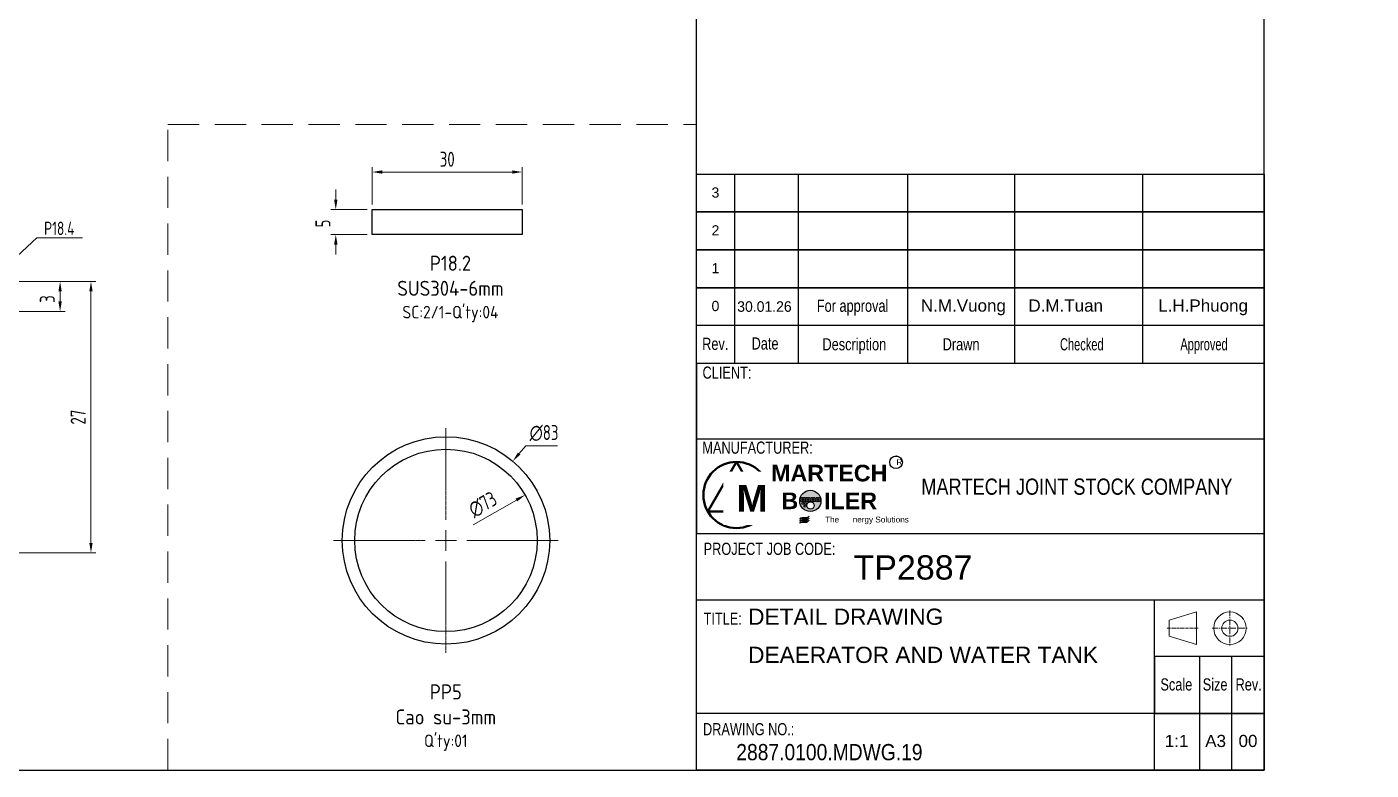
# Model space of a CAD drawing. Header units: millimetres. Extents: x -46397 to 283259, y -8690 to 23983.
# Drawn here: x 185419 to 185957, y -1814 to -1516 of the extents above; entities that cross this region are included whole.
import ezdxf
from ezdxf import colors
from ezdxf.entities.mleader import LeaderData, LeaderLine
from ezdxf.enums import TextEntityAlignment as Align
from ezdxf.math import Vec2, Vec3

# ---------------------------------------------------------------- set-up
doc = ezdxf.new("R2010")
doc.units = ezdxf.units.MM
doc.linetypes.add('CENTER', pattern=[2, 1.25, -0.25, 0.25, -0.25])
doc.linetypes.add('HIDDEN', pattern=[0.375, 0.25, -0.125])
doc.layers.get('Defpoints').update_dxf_attribs({"lineweight": 0})
for name, color, linetype, lineweight in [('4.KICH THUOC', 3, 'Continuous', 9), ('DAM_8', 1, 'Continuous', 25), ('DCenterline8', 8, 'CENTER', 5), ('Dtext', 255, 'Continuous', 20), ('mDƯỜNG CƠ BẢN', 255, 'Continuous', 25), ('mDƯỜNG KHUẤT', 251, 'HIDDEN', 5), ('mDƯỜNG TÂM', 8, 'CENTER', 0)]:
    doc.layers.add(name, color=color, linetype=linetype, lineweight=lineweight)
doc.layers.add('DIM', color=8, linetype='Continuous')
doc.styles.add('Arial', font='arial.ttf')
doc.styles.add('Chu va so', font='arial.ttf')
doc.styles.add('GHI CHÚ 1', font='isocp_IV25.ttf', dxfattribs={"width": 0.8})
doc.styles.get("Standard").update_dxf_attribs({"font": 'isocp.shx', "width": 0.8})
doc.styles.add('TCVN', font='arial.ttf')
doc.styles.add('TEXT', font='arial.ttf', dxfattribs={"height": 124})
doc.dimstyles.new('1-30SCALE', dxfattribs={"dimtxt": 75, "dimasz": 75, "dimexe": 37.5, "dimexo": 30, "dimgap": 30, "dimtad": 1, "dimtoh": 1, "dimdec": 0, "dimdsep": 46, "dimtxsty": 'GHI CHÚ 1', "dimcen": 0.09, "dimclrd": 256, "dimclre": 256, "dimclrt": 2, "dimadec": 0, "dimazin": 0, "dimtfac": 1, "dimtdec": 0, "dimtofl": 0, "dimtmove": 0, "dimatfit": 3, "dimfxl": 1, "dimlwd": 0, "dimlwe": 0, "dimarcsym": 0})

# ---------------------------------------------------------------- blocks, each defined once
blk = doc.blocks.new('*D946')
at = {"layer": 'Defpoints', "color": 0, "transparency": 16777216}
for p in [(185374.47, -1617.97), (185444.36, -1617.97), (185345.38, -1726.6)]:
    blk.add_point(p, dxfattribs=at)
at = {"layer": 'DIM', "linetype": 'Continuous', "lineweight": 0, "transparency": 16777216}
for p, q in [((185376.47, -1617.97), (185446.36, -1617.97)), ((185444.36, -1722.6), (185444.36, -1621.97)), ((185347.38, -1726.6), (185446.36, -1726.6))]:
    blk.add_line(p, q, dxfattribs=at)
at = {"layer": 'DIM', "transparency": 16777216}
for points in [[(185443.69, -1621.97), (185445.03, -1621.97), (185444.36, -1617.97)], [(185443.69, -1722.6), (185445.03, -1722.6), (185444.36, -1726.6)]]:
    blk.add_solid(points, dxfattribs=at)
at = {"layer": 'DIM', "color": 2, "transparency": 16777216, "insert": (185439.24, -1672.28), "char_height": 6, "attachment_point": 5, "rotation": 90, "style": 'GHI CHÚ 1'}
blk.add_mtext('27', dxfattribs=at)
blk = doc.blocks.new('*D949')
at = {"layer": 'Defpoints', "color": 0, "transparency": 16777216}
for p in [(185386.74, -1617.97), (185386.74, -1629.97), (185432, -1629.97)]:
    blk.add_point(p, dxfattribs=at)
at = {"layer": 'DIM', "linetype": 'Continuous', "lineweight": 0, "transparency": 16777216}
for p, q in [((185388.74, -1617.97), (185434, -1617.97)), ((185432, -1621.97), (185432, -1625.97)), ((185388.74, -1629.97), (185434, -1629.97))]:
    blk.add_line(p, q, dxfattribs=at)
at = {"layer": 'DIM', "transparency": 16777216}
for points in [[(185431.34, -1621.97), (185432.67, -1621.97), (185432, -1617.97)], [(185431.34, -1625.97), (185432.67, -1625.97), (185432, -1629.97)]]:
    blk.add_solid(points, dxfattribs=at)
at = {"layer": 'DIM', "color": 2, "transparency": 16777216, "insert": (185426.89, -1625.02), "char_height": 6, "attachment_point": 5, "rotation": 90, "style": 'GHI CHÚ 1'}
blk.add_mtext('3', dxfattribs=at)
blk = doc.blocks.new('*D1021')
at = {"layer": 'Defpoints', "color": 0, "transparency": 16777216}
for p in [(185616.92, -1574.17), (185556.92, -1589.21), (185616.92, -1589.21)]:
    blk.add_point(p, dxfattribs=at)
at = {"layer": 'DIM', "linetype": 'Continuous', "lineweight": 0, "transparency": 16777216}
for p, q in [((185556.92, -1587.21), (185556.92, -1572.17)), ((185560.92, -1574.17), (185612.92, -1574.17)), ((185616.92, -1587.21), (185616.92, -1572.17))]:
    blk.add_line(p, q, dxfattribs=at)
at = {"layer": 'DIM', "transparency": 16777216}
for points in [[(185560.92, -1573.51), (185560.92, -1574.84), (185556.92, -1574.17)], [(185612.92, -1573.51), (185612.92, -1574.84), (185616.92, -1574.17)]]:
    blk.add_solid(points, dxfattribs=at)
at = {"layer": 'DIM', "color": 2, "transparency": 16777216, "insert": (185586.92, -1569.05), "char_height": 6, "attachment_point": 5, "style": 'GHI CHÚ 1'}
blk.add_mtext('30', dxfattribs=at)
blk = doc.blocks.new('*D1020')
at = {"layer": 'Defpoints', "color": 0, "transparency": 16777216}
for p in [(185556.92, -1589.21), (185542.33, -1599.21), (185556.92, -1599.21)]:
    blk.add_point(p, dxfattribs=at)
at = {"layer": 'DIM', "linetype": 'Continuous', "lineweight": 0, "transparency": 16777216}
for p, q in [((185542.33, -1585.21), (185542.33, -1581.21)), ((185554.92, -1589.21), (185540.33, -1589.21)), ((185554.92, -1599.21), (185540.33, -1599.21)), ((185542.33, -1603.21), (185542.33, -1607.21))]:
    blk.add_line(p, q, dxfattribs=at)
at = {"layer": 'DIM', "transparency": 16777216}
for points in [[(185541.66, -1585.21), (185543, -1585.21), (185542.33, -1589.21)], [(185541.66, -1603.21), (185543, -1603.21), (185542.33, -1599.21)]]:
    blk.add_solid(points, dxfattribs=at)
at = {"layer": 'DIM', "color": 2, "transparency": 16777216, "insert": (185537.18, -1594.77), "char_height": 6, "attachment_point": 5, "rotation": 90, "style": 'GHI CHÚ 1'}
blk.add_mtext('5', dxfattribs=at)
blk = doc.blocks.new('*D1019')
at = {"layer": 'Defpoints', "color": 0, "transparency": 16777216}
for p in [(185618.08, -1703.45, 1.05), (185554.76, -1739.78, 1.05)]:
    blk.add_point(p, dxfattribs=at)
at = {"layer": 'DIM', "linetype": 'Continuous', "lineweight": 0, "transparency": 16777216}
blk.add_line((185597.32, -1715.36), (185614.61, -1705.44), dxfattribs=at)
at = {"layer": 'DIM', "transparency": 16777216}
blk.add_solid([(185614.28, -1704.86), (185614.95, -1706.02), (185618.08, -1703.45)], dxfattribs=at)
at = {"layer": 'DIM', "color": 2, "transparency": 16777216, "insert": (185601.17, -1707.25), "char_height": 6, "attachment_point": 5, "rotation": 29.8442, "style": 'GHI CHÚ 1'}
blk.add_mtext('∅73', dxfattribs=at)
blk = doc.blocks.new('*D1018')
at = {"layer": 'Defpoints', "color": 0, "transparency": 16777216}
for p in [(185613.16, -1689.88, 1.05), (185559.68, -1753.35, 1.05)]:
    blk.add_point(p, dxfattribs=at)
at = {"layer": 'DIM', "linetype": 'Continuous', "lineweight": 0, "transparency": 16777216}
for p, q in [((185618.32, -1683.76), (185615.74, -1686.82)), ((185631.07, -1683.76), (185618.32, -1683.76))]:
    blk.add_line(p, q, dxfattribs=at)
at = {"layer": 'DIM', "lineweight": 0, "transparency": 16777216}
for p, q in [((185586.33, -1721.62), (185586.51, -1721.62)), ((185586.42, -1721.71), (185586.42, -1721.53))]:
    blk.add_line(p, q, dxfattribs=at)
at = {"layer": 'DIM', "transparency": 16777216}
blk.add_solid([(185615.23, -1686.39), (185616.25, -1687.25), (185613.16, -1689.88)], dxfattribs=at)
at = {"layer": 'DIM', "color": 2, "transparency": 16777216, "insert": (185625.69, -1678.64), "char_height": 6, "attachment_point": 5, "style": 'GHI CHÚ 1'}
blk.add_mtext('∅83', dxfattribs=at)
blk = doc.blocks.new('*U936')
at = {"layer": 'mDƯỜNG TÂM', "color": 0, "ltscale": 0.5, "transparency": 16777216}
for p, q in [((0, 8.3), (0, 45)), ((-45, 0), (-8.3, 0)), ((8.3, 0), (45, 0)), ((0, -45), (0, -8.3))]:
    blk.add_line(p, q, dxfattribs=at)
at = {"layer": 'mDƯỜNG TÂM', "color": 0, "linetype": 'Continuous', "ltscale": 0.5, "transparency": 16777216}
for p, q in [((-4.15, 0), (4.15, 0)), ((0, -4.15), (0, 4.15))]:
    blk.add_line(p, q, dxfattribs=at)
blk = doc.blocks.new('_Dot')
at = {"color": 0, "linetype": 'ByBlock', "lineweight": -2}
blk.add_line((-0.5, 0), (-1, 0), dxfattribs=at)
at = {"color": 0, "linetype": 'ByBlock', "const_width": 0.5}
blk.add_lwpolyline([(-0.25, 0, 1), (0.25, 0, 1)], format="xyb", close=True, dxfattribs=at)
blk = doc.blocks.new('*U1827')
at = {"lineweight": 25}
for p, q in [((791.84, 262.56, 0), (791.84, 179.21, 0.01)), ((819.93, 262.56, 0), (819.93, 179.21, 0.01)), ((868.05, 262.56, 0), (868.05, 179.21, 0.01)), ((915.23, 262.56, 0), (915.23, 179.21, 0.01)), ((971.61, 262.56, 0), (971.61, 179.21, 0.01)), ((775.17, 145.98), (1025.22, 145.98)), ((996.72, 50.01, 0), (996.72, 0)), ((1011.01, 0), (1011.01, 50.01, 0))]:
    blk.add_line(p, q, dxfattribs=at)
for points in [[(0, 0), (1025.22, 0), (1025.22, 671.58), (0, 671.58)], [(0, 0), (775.17, 0), (775.17, 671.58), (0, 671.58)], [(775.17, 262.56), (1025.22, 262.56), (1025.22, 0), (775.17, 0)], [(775.17, 262.56), (1025.22, 262.56), (1025.22, 245.89), (775.17, 245.89)], [(775.17, 245.89), (1025.22, 245.89), (1025.22, 229.22), (775.17, 229.22)], [(775.17, 229.22), (1025.22, 229.22), (1025.22, 212.55), (775.17, 212.55)], [(775.17, 212.55), (1025.22, 212.55), (1025.22, 195.88), (775.17, 195.88)], [(775.17, 104.19), (1025.22, 104.19), (1025.22, 179.21), (775.17, 179.21)], [(775.17, 75.02), (1025.22, 75.02), (1025.22, 25.01), (775.17, 25.01)], [(976.89, 75.02), (1025.22, 75.02), (1025.22, 0), (976.89, 0)]]:
    blk.add_lwpolyline(points, close=True, dxfattribs=at)
at = {"lineweight": 50}
blk.add_lwpolyline([(792.77, 135.79), (780.14, 113.91), (805.4, 113.91)], close=True, dxfattribs=at)
at = {"color": 2, "lineweight": 20, "elevation": 0}
blk.add_lwpolyline([(983.36, 58.94), (995.42, 55.37), (995.42, 69.66), (983.36, 66.09)], close=True, dxfattribs=at)
at = {"lineweight": 25, "elevation": 0}
blk.add_lwpolyline([(976.89, 25.01), (1025.22, 25.01), (1025.22, 50.01), (976.89, 50.01)], close=True, dxfattribs=at)
at = {"lineweight": 50}
blk.add_circle((792.77, 121.2), 14.59, dxfattribs=at)
at = {"color": 2, "lineweight": 20}
for radius in [7.15, 3.57]:
    blk.add_circle((1010.13, 62.51, 0), radius, dxfattribs=at)
at = {"layer": 'DCenterline8', "lineweight": 0, "ltscale": 2}
for p, q in [((1010.13, 70.37, 0), (1010.13, 54.65, 0)), ((1002.27, 62.51, 0), (1017.99, 62.51, 0))]:
    blk.add_line(p, q, dxfattribs=at)
at = {"layer": 'DCenterline8', "lineweight": 0}
blk.add_line((982.56, 62.51, 0), (996.09, 62.51, 0), dxfattribs=at)
at = {"color": 5, "style": 'Chu va so'}
for s, height, width, p in [('For approval', 5.3583, 0.75, (843.91, 201.9, 0)), ('Rev.', 5.358, 0.75, (783.42, 185.13)), ('Date', 5.358, 0.75, (805.36, 185.29, 0.01)), ('Description', 5.3583, 0.75, (844.68, 184.94, 0)), ('Drawn', 5.358, 0.75, (891.72, 184.94, 0)), ('Checked', 5.358, 0.65, (944.89, 184.92)), ('Approved', 5.358, 0.65, (998.72, 184.94, 0)), ('CLIENT:', 5.358, 0.75, (788.58, 172.45, 0.04)), ('PROJECT JOB CODE:', 5.3583, 0.75, (807.31, 94.82)), ('TITLE:', 5.358, 0.75, (786.71, 64.06, 0.05)), ('Scale', 5.358, 0.75, (986.54, 35.07, 0)), ('Size', 5.358, 0.75, (1003.6, 35.07, 0)), ('Rev. ', 5.358, 0.75, (1019.17, 35.07, 0)), ('DRAWING NO.:', 5.3583, 0.75, (798.13, 15.35, 0.05))]:
    blk.add_text(s, height=height, dxfattribs=dict(at, width=width)).set_placement(p, align=Align.CENTER)
at = {"color": 5, "lineweight": 25, "insert": (860.14, 124.83, 0), "char_height": 7.1444, "width": 165.1569, "attachment_point": 4, "style": 'Chu va so'}
blk.add_mtext('\\pxqc;{\\W0.8;MARTECH JOINT STOCK COMPANY}', dxfattribs=at)
at = {"layer": 'Dtext', "ltscale": 0.1}
for tag, p, height, style in [('REV_3', (781.77, 252.24), 4.47, 'TCVN'), ('FOR_APPROVAL3', (826.43, 251.93, -0.04), 5.36, 'TCVN'), ('REV_2', (781.77, 235.57), 4.47, 'TCVN'), ('FOR_APPROVAL2', (826.43, 235.26, -0.04), 5.36, 'TCVN'), ('REV_1', (781.77, 218.9), 4.47, 'TCVN'), ('FOR_APPROVAL1', (826.43, 218.59, -0.04), 5.36, 'TCVN'), ('NGUOI_VE', (874.01, 202, -0.04), 5.36, 'TCVN'), ('NGUOI_KIEM_2', (921.36, 202, -0.04), 5.36, 'TCVN'), ('NGUOI_DUYET', (978.56, 202, -0.04), 5.36, 'TCVN'), ('REV_0', (781.77, 202.23), 4.47, 'TCVN'), ('1.1_A4', (981.42, 10.17, -0.04), 5.36, 'Chu va so'), ('A4_A4', (999.25, 10.17, -0.04), 5.36, 'Chu va so'), ('REV.', (1013.94, 10.17, -0.04), 5.36, 'Chu va so')]:
    blk.add_attdef(tag, p, '', height=height, dxfattribs=dict(at, style=style))
for tag, p, height, style, width in [('NGAY_REV03', (793.09, 251.93, -0.04), 4.64, 'TCVN', 0.95), ('NGAY_REV02', (793.09, 235.26, -0.04), 4.64, 'TCVN', 0.95), ('NGAY_REV01', (793.09, 218.59, -0.04), 4.64, 'TCVN', 0.95), ('NGAY_REV0', (793.09, 201.92, -0.04), 4.64, 'TCVN', 0.95), ('DWD.NO', (792.68, 4.35, -0.04), 7.14, 'Chu va so', 0.85)]:
    blk.add_attdef(tag, p, '', height=height, dxfattribs=dict(at, style=style, width=width))
at = {"layer": 'Dtext', "lineweight": 25, "ltscale": 0.1, "style": 'Chu va so'}
for tag, p, height in [('PROJECT_CODE', (844.31, 83.95), 10.72), ('TITLE1', (797.9, 64.02, -0.04), 7.14), ('TITLE2', (797.9, 47.22, -0.04), 7.14), ('TITLE3', (797.9, 30.55, -0.04), 7.14)]:
    blk.add_attdef(tag, p, '', height=height, dxfattribs=at)
at = {"insert": (792.84, 125.63), "char_height": 11.7384, "attachment_point": 1, "style": 'TEXT', "bg_fill": 2}
blk.add_mtext('\\pxqc;{\\fArial|b1|i0|c0|p34;M}', dxfattribs=at)
at = {"insert": (808.37, 134.53), "char_height": 7.3365, "width": 50.5279, "attachment_point": 1, "style": 'TEXT', "bg_fill": 2}
blk.add_mtext('\\pxqc;{\\fArial|b1|i0|c0|p34;MARTECH\\PB    ILER}', dxfattribs=at)
h = blk.add_hatch(color=256)
h.dxf.hatch_style = 1
edge = h.paths.add_edge_path()
edge.add_spline(control_points=[(820.66, 109.72), (820.87, 109.87), (821.74, 110.52), (823.57, 109.62), (824.43, 110.67), (824.74, 111.05)], knot_values=[0, 0, 0, 0, 0.315535, 1.31207, 1.873609, 1.873609, 1.873609, 1.873609], degree=3, periodic=0)
edge.add_spline(control_points=[(824.74, 111.05), (824.49, 110.81), (823.52, 109.91), (821.49, 110.98), (820.8, 109.93), (820.66, 109.72)], knot_values=[0, 0, 0, 0, 0.411397, 1.576501, 1.877595, 1.877595, 1.877595, 1.877595], degree=3, periodic=0)
edge = h.paths.add_edge_path()
edge.add_spline(control_points=[(820.66, 108.81), (820.87, 108.96), (821.74, 109.61), (823.57, 108.71), (824.43, 109.76), (824.74, 110.14)], knot_values=[0, 0, 0, 0, 0.315535, 1.31207, 1.873609, 1.873609, 1.873609, 1.873609], degree=3, periodic=0)
edge.add_spline(control_points=[(824.74, 110.14), (824.49, 109.9), (823.52, 109.01), (821.49, 110.07), (820.8, 109.02), (820.66, 108.81)], knot_values=[0, 0, 0, 0, 0.411397, 1.576501, 1.877595, 1.877595, 1.877595, 1.877595], degree=3, periodic=0)
at = {"color": 7}
for centre, radius in [((821.55, 119.72), 0.444), ((821.55, 118.64), 0.444), ((822.64, 119.72), 0.444), ((822.64, 118.64), 0.444), ((823.73, 119.72), 0.444), ((823.73, 118.64), 0.444), ((824.82, 119.72), 0.444), ((824.82, 118.64), 0.444), ((825.94, 119.72), 0.444), ((825.94, 118.64), 0.444), ((827.03, 119.72), 0.444), ((827.03, 118.64), 0.444), ((828.12, 119.72), 0.444), ((828.12, 118.64), 0.444), ((829.21, 119.72), 0.444), ((829.21, 118.64), 0.444), ((822.06, 117.43), 0.444), ((822.97, 116.33), 0.444), ((823.15, 117.43), 0.444), ((825.38, 116.57), 1.59)]:
    blk.add_circle(centre, radius, dxfattribs=at)
for points in [[(820.66, 110.57), (821.12, 111.13), (823.93, 111.32), (824.74, 111.9)], [(820.66, 110.57), (821.31, 110.96), (823.73, 111), (824.74, 111.9)], [(820.66, 109.72), (821.12, 110.28), (823.93, 110.47), (824.74, 111.05)], [(820.66, 109.72), (821.31, 110.11), (823.73, 110.14), (824.74, 111.05)], [(820.66, 108.81), (821.12, 109.37), (823.93, 109.56), (824.74, 110.14)], [(820.66, 108.81), (821.31, 109.2), (823.73, 109.24), (824.74, 110.14)]]:
    blk.add_spline(points, degree=3)
at = {"color": 5, "style": 'Chu va so', "width": 0.75}
blk.add_text('MANUFACTURER:', height=5.3583, dxfattribs=at).set_placement((802.05, 139.4, 0.04), align=Align.CENTER)
at = {"attachment_point": 1, "style": 'TEXT', "bg_fill": 2}
for s, insert, char_height in [('\\pxqc;R', (863.23, 136.99), 2.568), ('\\pxqc;The      nergy Solutions', (831.81, 111.68), 2.5678)]:
    blk.add_mtext(s, dxfattribs=dict(at, insert=insert, char_height=char_height))
at = {"layer": 'DAM_8'}
h = blk.add_hatch(color=7, dxfattribs=at)
edge = h.paths.add_edge_path()
edge.add_arc((825.3, 118.62), 4.68, 191.45916, 461.33748)
edge.add_arc((825.3, 118.62), 4.68, 101.33748, 191.45916)
edge = h.paths.add_edge_path(flags=16)
edge.add_arc((822.97, 116.33), 0.444, -289.45797, 11.45916, ccw=False)
edge.add_arc((822.97, 116.33), 0.444, 11.45916, 70.54203, ccw=False)
edge = h.paths.add_edge_path(flags=16)
edge.add_arc((829.21, 118.64), 0.444, -211.51131, 11.45916, ccw=False)
edge.add_arc((829.21, 118.64), 0.444, 11.45916, 148.48869, ccw=False)
edge = h.paths.add_edge_path(flags=16)
edge.add_arc((822.06, 117.43), 0.444, -304.25263, 11.45916, ccw=False)
edge.add_arc((822.06, 117.43), 0.444, 11.45916, 55.74737, ccw=False)
edge = h.paths.add_edge_path(flags=16)
edge.add_arc((829.21, 119.72), 0.444, -200.24279, 11.45916, ccw=False)
edge.add_arc((829.21, 119.72), 0.444, 11.45916, 159.75721, ccw=False)
edge = h.paths.add_edge_path(flags=16)
edge.add_arc((828.12, 118.64), 0.444, -219.05102, 11.45916, ccw=False)
edge.add_arc((828.12, 118.64), 0.444, 11.45916, 140.94898, ccw=False)
edge = h.paths.add_edge_path(flags=16)
edge.add_arc((823.15, 117.43), 0.444, -292.03112, 11.45916, ccw=False)
edge.add_arc((823.15, 117.43), 0.444, 11.45916, 67.96888, ccw=False)
edge = h.paths.add_edge_path(flags=16)
edge.add_arc((821.55, 118.64), 0.444, -319.45438, 11.45916, ccw=False)
edge.add_arc((821.55, 118.64), 0.444, 11.45916, 40.54562, ccw=False)
edge = h.paths.add_edge_path(flags=16)
edge.add_arc((828.12, 119.72), 0.444, -206.01194, 11.45916, ccw=False)
edge.add_arc((828.12, 119.72), 0.444, 11.45916, 153.98806, ccw=False)
edge = h.paths.add_edge_path(flags=16)
edge.add_arc((825.38, 116.57), 1.59, -262.49899, 11.45916, ccw=False)
edge.add_arc((825.38, 116.57), 1.59, 11.45916, 97.50101, ccw=False)
edge = h.paths.add_edge_path(flags=16)
edge.add_arc((821.55, 119.72), 0.444, -332.77068, 11.45916, ccw=False)
edge.add_arc((821.55, 119.72), 0.444, 11.45916, 27.22932, ccw=False)
edge = h.paths.add_edge_path(flags=16)
edge.add_arc((827.03, 118.64), 0.444, -230.16604, 11.45916, ccw=False)
edge.add_arc((827.03, 118.64), 0.444, 11.45916, 129.83396, ccw=False)
edge = h.paths.add_edge_path(flags=16)
edge.add_arc((822.64, 118.64), 0.444, -307.61373, 11.45916, ccw=False)
edge.add_arc((822.64, 118.64), 0.444, 11.45916, 52.38627, ccw=False)
edge = h.paths.add_edge_path(flags=16)
edge.add_arc((825.94, 118.64), 0.444, -246.45747, 11.45916, ccw=False)
edge.add_arc((825.94, 118.64), 0.444, 11.45916, 113.54253, ccw=False)
edge = h.paths.add_edge_path(flags=16)
edge.add_arc((823.73, 118.64), 0.444, -290.40559, 11.45916, ccw=False)
edge.add_arc((823.73, 118.64), 0.444, 11.45916, 69.59441, ccw=False)
edge = h.paths.add_edge_path(flags=16)
edge.add_arc((827.03, 119.72), 0.444, -215.79536, 11.45916, ccw=False)
edge.add_arc((827.03, 119.72), 0.444, 11.45916, 144.20464, ccw=False)
edge = h.paths.add_edge_path(flags=16)
edge.add_arc((824.82, 118.64), 0.444, -268.48372, 11.45916, ccw=False)
edge.add_arc((824.82, 118.64), 0.444, 11.45916, 91.51628, ccw=False)
edge = h.paths.add_edge_path(flags=16)
edge.add_arc((822.64, 119.72), 0.444, -322.02066, 11.45916, ccw=False)
edge.add_arc((822.64, 119.72), 0.444, 11.45916, 37.97934, ccw=False)
edge = h.paths.add_edge_path(flags=16)
edge.add_arc((824.82, 119.72), 0.444, -267.48029, 11.45916, ccw=False)
edge.add_arc((824.82, 119.72), 0.444, 11.45916, 92.51971, ccw=False)
edge = h.paths.add_edge_path(flags=16)
edge.add_arc((825.94, 119.72), 0.444, -234.08339, 11.45916, ccw=False)
edge.add_arc((825.94, 119.72), 0.444, 11.45916, 125.91661, ccw=False)
edge = h.paths.add_edge_path(flags=16)
edge.add_arc((823.73, 119.72), 0.444, -301.73447, 11.45916, ccw=False)
edge.add_arc((823.73, 119.72), 0.444, 11.45916, 58.26553, ccw=False)
blk.add_circle((863.05, 135.63), 2.79)
at = {"color": 7}
blk.add_circle((825.3, 118.62), 4.68, dxfattribs=at)

msp = doc.modelspace()

# ---------------------------------------------------------------- linework, layer by layer
at = {"layer": 'mDƯỜNG CƠ BẢN', "elevation": -2.25}
msp.add_lwpolyline([(185556.92, -1589.21), (185616.92, -1589.21), (185616.92, -1599.21), (185556.92, -1599.21)], close=True, dxfattribs=at)
at = {"layer": 'mDƯỜNG CƠ BẢN'}
for radius in [41.5, 36.5]:
    msp.add_circle((185586.42, -1721.62, -0.15), radius, dxfattribs=at)
at = {"layer": 'mDƯỜNG KHUẤT', "ltscale": 50, "elevation": -0.15}
msp.add_lwpolyline([(185686.69, -1813.55), (185475.16, -1813.55), (185475.16, -1555.19), (185686.69, -1555.19)], close=True, dxfattribs=at)

# ---------------------------------------------------------------- block references
at = {"layer": 'mDƯỜNG TÂM', "ltscale": 0.5}
msp.add_blockref('*U936', (185586.42, -1721.62, -0.15), dxfattribs=at)

# ---------------------------------------------------------------- texts
at = {"char_height": 6.019, "attachment_point": 1, "style": 'Arial'}
for s, width, heights, insert in [("\\pxqc;{\\Fisocp|c0;P18.2\\P\\C7;SUS304\\C0;-6mm\\P\\H0.83333x;SC:2/1-Q'ty:04}", 69.3876, [27], (185553.52, -1607.67, -0.15)), ("\\pxqc;{\\Fisocp|c0;PP5\\P\\C7;Cao su\\C0;-3mm\\P\\H0.83333x;Q'ty:01}", 66.759, [30.2], (185552.98, -1779.24, -0.15))]:
    msp.add_mtext_dynamic_manual_height_columns(s, width=width, gutter_width=0.94, heights=heights, dxfattribs=dict(at, insert=insert))

# ---------------------------------------------------------------- dimensions: what is measured, and where the dimension line sits
at = {"layer": 'DIM'}
dim = msp.add_linear_dim(base=(185616.92, -1574.17, -2.25), p1=(185556.92, -1589.21, -2.25), p2=(185616.92, -1589.21, -2.25), dimstyle='1-30SCALE', override={"dimtxt": 6, "dimasz": 4, "dimexe": 2, "dimexo": 2, "dimgap": 2, "dimlfac": 0.5, "dimtmove": 1}, dxfattribs=at)
dim.commit()
dim.dimension.update_dxf_attribs({"geometry": '*D1021', "text_midpoint": (185586.92, -1569.05, -2.25)})
for base, p1, p2, override, picture, middle in [((185542.33, -1599.21, -2.25), (185556.92, -1589.21, -2.25), (185556.92, -1599.21, -2.25), {"dimtxt": 6, "dimasz": 4, "dimexe": 2, "dimexo": 2, "dimgap": 2, "dimlfac": 0.5, "dimtmove": 1}, '*D1020', (185542.3, -1594.77, -2.25)), ((185432, -1629.97, -0.15), (185386.74, -1617.97, -0.15), (185386.74, -1629.97, -0.15), {"dimtxt": 6, "dimasz": 4, "dimexe": 2, "dimexo": 2, "dimgap": 2, "dimlfac": 0.25, "dimtmove": 1}, '*D949', (185432, -1625.02, -0.15))]:
    dim = msp.add_linear_dim(base=base, p1=p1, p2=p2, angle=90, dimstyle='1-30SCALE', override=override, dxfattribs=at)
    dim.commit()
    dim.dimension.update_dxf_attribs({"geometry": picture, "text_midpoint": middle, "dimtype": 160})
dim = msp.add_linear_dim(base=(185444.36, -1617.97, -0.15), p1=(185345.38, -1726.6, -0.15), p2=(185374.47, -1617.97, -0.15), angle=90, dimstyle='1-30SCALE', override={"dimtxt": 6, "dimasz": 4, "dimexe": 2, "dimexo": 2, "dimgap": 2, "dimlfac": 0.25, "dimtmove": 1}, dxfattribs=at)
dim.commit()
dim.dimension.update_dxf_attribs({"geometry": '*D946', "text_midpoint": (185439.24, -1672.28, -0.15)})
dim = msp.add_diameter_dim_2p(p1=(185559.68, -1753.35, -0.15), p2=(185613.16, -1689.88, -0.15), dimstyle='1-30SCALE', override={"dimtxt": 6, "dimasz": 4, "dimexe": 2, "dimexo": 2, "dimgap": 2, "dimtmove": 1}, dxfattribs=at)
dim.commit()
dim.dimension.update_dxf_attribs({"geometry": '*D1018', "text_midpoint": (185625.69, -1678.64, -1.2)})
dim = msp.add_diameter_dim_2p(p1=(185554.76, -1739.78, -0.15), p2=(185618.08, -1703.45, -0.15), dimstyle='1-30SCALE', override={"dimtxt": 6, "dimasz": 4, "dimexe": 2, "dimexo": 2, "dimgap": 2, "dimtmove": 1}, dxfattribs=at)
dim.commit()
dim.dimension.update_dxf_attribs({"geometry": '*D1019', "text_midpoint": (185603.72, -1711.69, -1.2), "dimtype": 163})

# ---------------------------------------------------------------- leaders
at = {"layer": '4.KICH THUOC', "ltscale": 5}
ml = msp.add_multileader_mtext('Standard', dxfattribs=at)
ml.set_content('{\\Fisocp|c0;P18.4}', color=256)
ml.set_leader_properties(lineweight=9)
ml.set_arrow_properties(name='DOT')
ml.build(insert=Vec2(0, 0))
ml.multileader.update_dxf_attribs({"has_dogleg": 0, "text_left_attachment_type": 5, "text_right_attachment_type": 6, "dogleg_length": 0.125, "arrow_head_size": 1.5, "scale": 300})
ctx = ml.context
ctx.base_point, ctx.scale, ctx.char_height, ctx.arrow_head_size, ctx.landing_gap_size, ctx.plane_origin = Vec3(185422.75, -1600.52, -0.12), 300, 5.4, 1.5, 2.86, Vec3(185591.49, -1578.8, -0.12)
ctx.left_attachment, ctx.right_attachment = 5, 6
notes = []
notes.append((ctx, [(1, (1, 1, 0), (185417.98, -1600.52, -0.12), (1, 0), 4.76, [(0, [(185409.66, -1612.58, -0.12)], 0, [])])]))
ctx.mtext.insert, ctx.mtext.flow_direction = Vec3(185425.61, -1594.04, -0.12), 5
at = {"layer": '4.KICH THUOC', "color": 1, "ltscale": 5}
ml = msp.add_multileader_mtext('Standard', dxfattribs=at)
ml.set_content('{\\Fisocp|c0;PP2}', color=1)
ml.set_leader_properties(color=3, lineweight=9)
ml.build(insert=Vec2(0, 0))
ml.multileader.update_dxf_attribs({"has_dogleg": 0, "text_left_attachment_type": 5, "text_right_attachment_type": 6, "dogleg_length": 0.125, "arrow_head_size": 3, "scale": 300})
ctx = ml.context
ctx.base_point, ctx.scale, ctx.char_height, ctx.arrow_head_size, ctx.landing_gap_size, ctx.plane_origin = Vec3(185139.09, -1613.02, -3.29), 300, 5.4, 3, 2.86, Vec3(185204.72, -1610.4, -3.29)
ctx.left_attachment, ctx.right_attachment = 5, 6
notes.append((ctx, [(1, (1, 1, 0), (185134.32, -1613.02, -3.29), (1, 0), 4.76, [(0, [(185117.55, -1628.43, -3.29)], 0, [])])]))
ctx.mtext.insert, ctx.mtext.width, ctx.mtext.flow_direction = Vec3(185141.94, -1606.54, -3.29), 14.3355, 5
ml = msp.add_multileader_mtext('Standard', dxfattribs=at)
ml.set_content('PP3', color=1)
ml.set_leader_properties(color=3, lineweight=9)
ml.build(insert=Vec2(0, 0))
ml.multileader.update_dxf_attribs({"has_dogleg": 0, "text_left_attachment_type": 5, "text_right_attachment_type": 6, "dogleg_length": 0.125, "arrow_head_size": 3, "scale": 300})
ctx = ml.context
ctx.base_point, ctx.scale, ctx.char_height, ctx.arrow_head_size, ctx.landing_gap_size, ctx.plane_origin = Vec3(185066.11, -1617.47, -5.35), 300, 5.4, 3, 2.86, Vec3(185205.52, -1627.66, -5.35)
ctx.left_attachment, ctx.right_attachment = 5, 6
notes.append((ctx, [(0, (1, 1, 0), (185085.41, -1617.47, -5.35), (-1, 0), 4.76, [(1, [(185108.05, -1636.99, -5.35), (185108.05, -1644.49, -5.35)], 0, [])])]))
ctx.mtext.insert, ctx.mtext.width, ctx.mtext.flow_direction = Vec3(185068.97, -1610.99, -5.35), 14.3355, 5
ml = msp.add_multileader_mtext('Standard', dxfattribs=at)
ml.set_content('{\\Fisocp|c0;PP4}', color=1)
ml.set_leader_properties(color=3, lineweight=9)
ml.build(insert=Vec2(0, 0))
ml.multileader.update_dxf_attribs({"has_dogleg": 0, "text_left_attachment_type": 5, "text_right_attachment_type": 6, "dogleg_length": 0.125, "arrow_head_size": 3, "scale": 300})
ctx = ml.context
ctx.base_point, ctx.scale, ctx.char_height, ctx.arrow_head_size, ctx.landing_gap_size, ctx.plane_origin = Vec3(185146.05, -1660.85, -0.15), 300, 5.4, 3, 2.86, Vec3(185283.68, -1661.43, -0.15)
ctx.left_attachment, ctx.right_attachment = 5, 6
notes.append((ctx, [(1, (1, 1, 0), (185141.28, -1660.85, -0.15), (1, 0), 4.76, [(0, [(185133.55, -1667.36, -0.15)], 0, [])])]))
ctx.mtext.insert, ctx.mtext.width, ctx.mtext.flow_direction = Vec3(185148.91, -1654.37, -0.15), 14.3355, 5
ml = msp.add_multileader_mtext('Standard', dxfattribs=at)
ml.set_content('PP5', color=1)
ml.set_leader_properties(color=3, lineweight=9)
ml.build(insert=Vec2(0, 0))
ml.multileader.update_dxf_attribs({"has_dogleg": 0, "text_left_attachment_type": 5, "text_right_attachment_type": 6, "dogleg_length": 0.125, "arrow_head_size": 3, "scale": 300})
ctx = ml.context
ctx.base_point, ctx.scale, ctx.char_height, ctx.arrow_head_size, ctx.landing_gap_size, ctx.plane_origin = Vec3(185245.48, -1697.79, -1.17), 300, 5.4, 3, 2.86, Vec3(185363.96, -1720.29, -1.17)
ctx.left_attachment, ctx.right_attachment = 5, 6
notes.append((ctx, [(0, (1, 1, 0), (185264.78, -1697.79, -1.17), (-1, 0), 4.76, [(0, [(185292.74, -1713.97, -1.17)], 0, [])])]))
ctx.mtext.insert, ctx.mtext.width, ctx.mtext.flow_direction = Vec3(185248.34, -1691.31, -1.17), 14.3355, 5
for ctx, leaders in notes:
    for number, flags, end, landing, length, lines in leaders:
        leader = LeaderData()
        leader.index, (leader.has_last_leader_line, leader.has_dogleg_vector, leader.attachment_direction) = number, flags
        leader.last_leader_point, leader.dogleg_vector, leader.dogleg_length = Vec3(end), Vec3(landing), length
        for number, points, colour, breaks in lines:
            line = LeaderLine()
            line.index, line.vertices, line.color, line.breaks = number, Vec3.list(points), colors.encode_raw_color(colour), breaks
            leader.lines.append(line)
        ctx.leaders.append(leader)

# ---------------------------------------------------------------- next in the draw order: block references
ref = msp.add_blockref('*U1827', (184982.48, -1813.55, -0.15), dxfattribs=dict(xscale=0.9084576280678549, yscale=0.9084576280678549, zscale=0.9084576280678549))
ref.add_attrib('PROJECT_CODE', 'TP2887', (185749.51, -1737.29, -0.15), dxfattribs={"layer": 'Dtext', "lineweight": 25, "ltscale": 0.1, "height": 9.736, "style": 'Chu va so'})
ref.add_attrib('TITLE1', 'DETAIL DRAWING', (185707.34, -1755.39, -0.19), dxfattribs={"layer": 'Dtext', "lineweight": 25, "ltscale": 0.1, "height": 6.4904, "style": 'Chu va so'})
ref.add_attrib('TITLE2', 'DEAERATOR AND WATER TANK', (185707.34, -1770.66, -0.19), dxfattribs={"layer": 'Dtext', "lineweight": 25, "ltscale": 0.1, "height": 6.4904, "style": 'Chu va so'})
ref.add_attrib('DWD.NO', '2887.0100.MDWG.19', (185702.6, -1809.6, -0.19), dxfattribs={"layer": 'Dtext', "ltscale": 0.1, "height": 6.4904, "style": 'Chu va so', "width": 0.85})
ref.add_attrib('1.1_A4', '1:1', (185874.07, -1804.31, -0.19), dxfattribs={"layer": 'Dtext', "ltscale": 0.1, "height": 4.868, "style": 'Chu va so'})
ref.add_attrib('A4_A4', 'A3', (185890.26, -1804.31, -0.19), dxfattribs={"layer": 'Dtext', "ltscale": 0.1, "height": 4.868, "style": 'Chu va so'})
ref.add_attrib('REV.', '00', (185903.6, -1804.31, -0.19), dxfattribs={"layer": 'Dtext', "ltscale": 0.1, "height": 4.868, "style": 'Chu va so'})
ref.add_attrib('REV_0', '0', (185692.69, -1629.83, -0.15), dxfattribs={"layer": 'Dtext', "ltscale": 0.1, "height": 4.06, "style": 'TCVN'})
ref.add_attrib('NGAY_REV0', '30.01.26', (185702.97, -1630.12, -0.19), dxfattribs={"layer": 'Dtext', "ltscale": 0.1, "height": 4.219, "style": 'TCVN', "width": 0.95})
ref.add_attrib('NGUOI_VE', 'N.M.Vuong', (185776.48, -1630.05, -0.19), dxfattribs={"layer": 'Dtext', "ltscale": 0.1, "height": 4.868, "style": 'TCVN'})
ref.add_attrib('NGUOI_KIEM_2', 'D.M.Tuan', (185819.5, -1630.05, -0.19), dxfattribs={"layer": 'Dtext', "ltscale": 0.1, "height": 4.868, "style": 'TCVN'})
ref.add_attrib('NGUOI_DUYET', 'L.H.Phuong', (185871.46, -1630.05, -0.19), dxfattribs={"layer": 'Dtext', "ltscale": 0.1, "height": 4.868, "style": 'TCVN'})
ref.add_attrib('REV_1', '1', (185692.69, -1614.69, -0.15), dxfattribs={"layer": 'Dtext', "ltscale": 0.1, "height": 4.06, "style": 'TCVN'})
ref.add_attrib('REV_2', '2', (185692.69, -1599.54, -0.15), dxfattribs={"layer": 'Dtext', "ltscale": 0.1, "height": 4.06, "style": 'TCVN'})
ref.add_attrib('REV_3', '3', (185692.69, -1584.4, -0.15), dxfattribs={"layer": 'Dtext', "ltscale": 0.1, "height": 4.06, "style": 'TCVN'})

doc.saveas('drawing.dxf')
